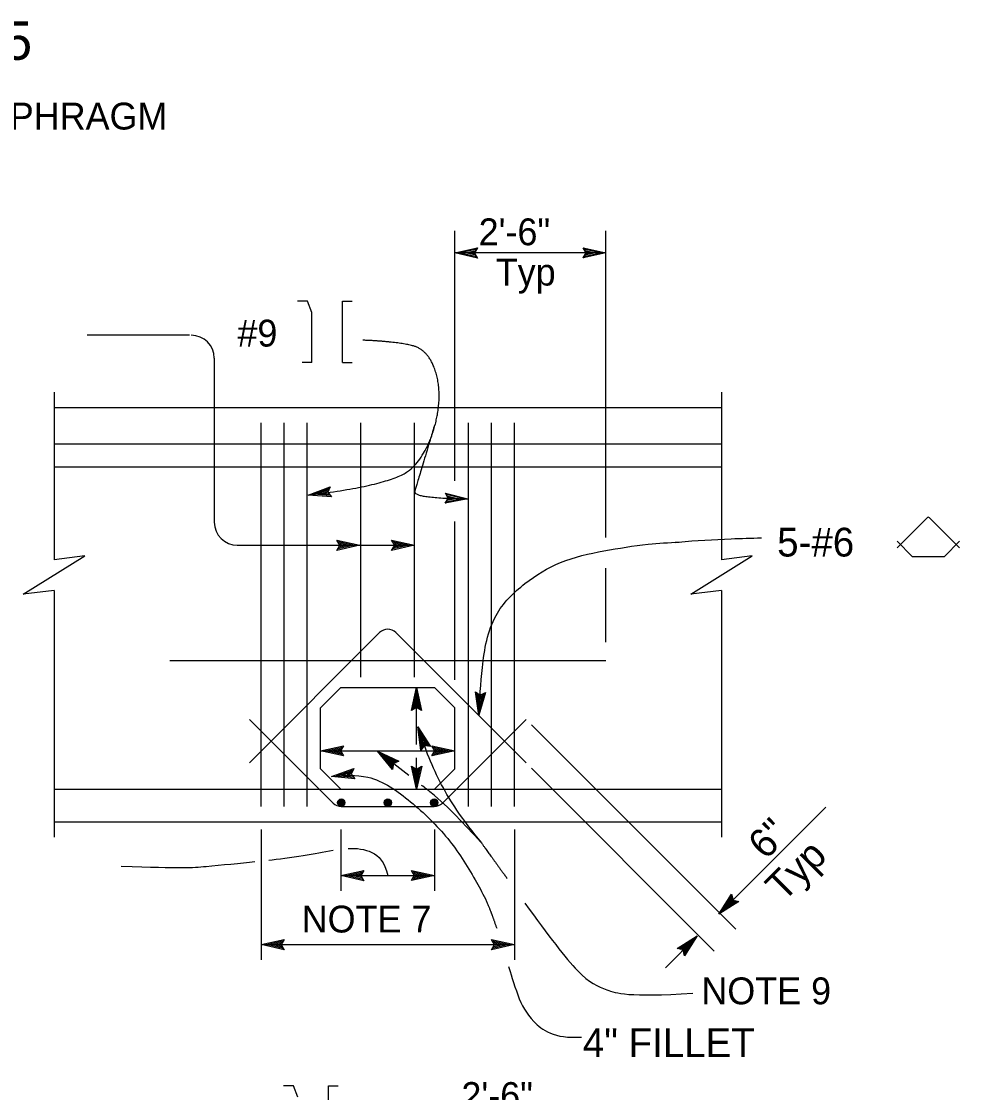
# Model space of a CAD drawing. Extents: x -894 to 866, y -472 to 714.
# Drawn here: x -3.5 to 241, y 106.4 to 385.5 of the extents above; entities that cross this region are included whole.
import ezdxf

# ---------------------------------------------------------------- set-up
doc = ezdxf.new("R2010")
doc.units = 0
for name, color, linetype in [('56 Stage 3 Anno', 7, 'Continuous'), ('57 Undefined', 7, 'Continuous'), ('60 Nongeo Data', 7, 'Continuous')]:
    doc.layers.add(name, color=color, linetype=linetype)

msp = doc.modelspace()

# ---------------------------------------------------------------- linework, layer by layer
at = {"layer": '56 Stage 3 Anno'}
for p, q in [((11.56, 361.59), (11.47, 361.5)), ((109.47, 265.83), (109.47, 330.93)), ((148.8, 251.07), (148.8, 330.93)), ((148.8, 325.2), (109.47, 325.2)), ((40.28, 303.76), (13.59, 303.76)), ((46.75, 297.76), (46.75, 255.03)), ((71.2, 262.1), (76.94, 264.29)), ((72.58, 262.3), (76.76, 263.9)), ((73.94, 262.5), (76.64, 263.53)), ((76.78, 262.29), (73.94, 262.5)), ((75.3, 262.7), (76.46, 263.14)), ((76.56, 262.61), (75.3, 262.7)), ((76.94, 264.29), (76.35, 262.86)), ((76.35, 262.86), (77.33, 261.65)), ((76.94, 264.29), (76.94, 264.29)), ((77.33, 261.65), (71.2, 262.1)), ((71.2, 262.1), (71.2, 262.1)), ((77.07, 261.97), (72.57, 262.3)), ((77.33, 261.65), (77.33, 261.65)), ((109.47, 213.92), (109.47, 255.24)), ((52.75, 249.03), (84.97, 249.03)), ((79.49, 249.03), (78.69, 250.37)), ((78.69, 250.37), (78.69, 250.37)), ((78.69, 250.37), (84.69, 249.03)), ((84.69, 249.03), (78.69, 247.7)), ((78.69, 247.7), (79.49, 249.03)), ((78.91, 250.01), (83.31, 249.03)), ((83.3, 249.02), (78.93, 248.06)), ((81.93, 249.03), (79.11, 248.4)), ((79.14, 249.65), (81.93, 249.03)), ((79.32, 249.3), (80.55, 249.03)), ((80.55, 249.03), (79.34, 248.76)), ((84.69, 249.03), (84.69, 249.03)), ((84.97, 249.03), (98.97, 249.03)), ((93.77, 249.03), (92.97, 250.37)), ((92.97, 250.37), (92.97, 250.37)), ((92.97, 250.37), (98.97, 249.03)), ((98.97, 249.03), (92.97, 247.7)), ((92.97, 247.7), (93.77, 249.03)), ((93.19, 250.01), (97.59, 249.03)), ((97.58, 249.02), (93.2, 248.06)), ((96.21, 249.03), (93.38, 248.4)), ((93.42, 249.65), (96.21, 249.03)), ((93.6, 249.3), (94.82, 249.03)), ((94.82, 249.03), (93.62, 248.76)), ((98.97, 249.03), (98.97, 249.03)), ((78.69, 247.7), (78.69, 247.7)), ((92.97, 247.7), (92.97, 247.7)), ((148.8, 223.81), (148.8, 243.08)), ((98.13, 205.96), (99.47, 211.96)), ((98.13, 205.96), (99.47, 211.96)), ((98.48, 206.17), (99.47, 210.58)), ((98.48, 206.17), (99.47, 210.58)), ((99.47, 211.96), (99.47, 211.96)), ((99.47, 211.96), (100.8, 205.96)), ((99.47, 211.96), (99.47, 211.96)), ((99.47, 211.96), (100.8, 205.96)), ((99.47, 197.09), (99.47, 211.96)), ((99.47, 210.57), (100.44, 206.19)), ((99.47, 210.57), (100.44, 206.19)), ((115.66, 204.76), (114.8, 210.85)), ((114.8, 210.85), (114.8, 210.85)), ((114.8, 210.85), (116.06, 209.95)), ((115.76, 206.15), (115.14, 210.58)), ((115.87, 207.52), (115.47, 210.38)), ((117.46, 210.64), (115.66, 204.76)), ((117.09, 210.45), (115.77, 206.14)), ((115.98, 208.89), (115.81, 210.12)), ((116.71, 210.25), (115.87, 207.52)), ((116.35, 210.1), (115.98, 208.89)), ((116.06, 209.95), (117.46, 210.64)), ((117.46, 210.64), (117.46, 210.64)), ((99.47, 206.76), (98.13, 205.96)), ((99.47, 206.76), (98.13, 205.96)), ((98.84, 206.41), (99.47, 209.19)), ((98.84, 206.41), (99.47, 209.19)), ((99.19, 206.58), (99.47, 207.81)), ((99.19, 206.58), (99.47, 207.81)), ((99.47, 209.19), (100.09, 206.37)), ((99.47, 209.19), (100.09, 206.37)), ((99.47, 207.81), (99.73, 206.6)), ((99.47, 207.81), (99.73, 206.6)), ((100.8, 205.96), (99.47, 206.76)), ((100.8, 205.96), (99.47, 206.76)), ((98.13, 205.96), (98.13, 205.96)), ((98.13, 205.96), (98.13, 205.96)), ((100.8, 205.96), (100.8, 205.96)), ((100.8, 205.96), (100.8, 205.96)), ((115.66, 204.76), (115.66, 204.76)), ((100.59, 195.62), (99.76, 201.72)), ((99.76, 201.72), (99.76, 201.72)), ((99.76, 201.72), (103.09, 196.55)), ((129.44, 202.24), (182.73, 148.95)), ((100.85, 195.95), (100.24, 200.42)), ((100.25, 200.41), (102.67, 196.65)), ((101.1, 196.3), (100.72, 199.12)), ((100.72, 199.12), (102.29, 196.69)), ((74.47, 195.46), (80.47, 196.79)), ((74.47, 195.46), (109.47, 195.46)), ((80.47, 194.12), (74.47, 195.46)), ((74.47, 195.46), (74.47, 195.46)), ((80.25, 194.47), (75.85, 195.46)), ((75.86, 195.46), (80.23, 196.43)), ((77.23, 195.45), (80.06, 196.08)), ((80.02, 194.83), (77.23, 195.45)), ((78.61, 195.45), (79.82, 195.72)), ((79.84, 195.18), (78.61, 195.45)), ((80.47, 196.79), (79.67, 195.46)), ((79.67, 195.46), (80.47, 194.12)), ((80.47, 196.79), (80.47, 196.79)), ((101.57, 196.84), (100.59, 195.62)), ((100.59, 195.62), (100.59, 195.62)), ((101.37, 196.58), (101.2, 197.83)), ((101.2, 197.83), (101.87, 196.79)), ((103.09, 196.55), (101.57, 196.84)), ((103.09, 196.55), (103.09, 196.55)), ((104.27, 195.46), (103.47, 196.8)), ((103.47, 196.8), (103.47, 196.8)), ((103.47, 196.8), (109.47, 195.46)), ((109.47, 195.46), (103.47, 194.13)), ((103.47, 194.13), (104.27, 195.46)), ((103.69, 196.44), (108.09, 195.46)), ((108.08, 195.45), (103.7, 194.49)), ((106.71, 195.46), (103.88, 194.83)), ((103.92, 196.08), (106.71, 195.46)), ((104.1, 195.73), (105.32, 195.46)), ((105.32, 195.46), (104.12, 195.19)), ((109.47, 195.46), (109.47, 195.46)), ((80.47, 194.12), (80.47, 194.12)), ((93.24, 190.63), (89.33, 195.38)), ((89.33, 195.38), (89.33, 195.38)), ((89.33, 195.38), (94.88, 192.74)), ((93.24, 190.63), (89.33, 195.38)), ((89.33, 195.38), (89.33, 195.38)), ((89.33, 195.38), (94.88, 192.74)), ((97.47, 189.04), (89.33, 195.38)), ((93.29, 191.05), (90.42, 194.53)), ((93.29, 191.05), (90.42, 194.53)), ((90.43, 194.52), (94.48, 192.6)), ((90.43, 194.52), (94.48, 192.6)), ((93.33, 191.47), (91.51, 193.68)), ((91.51, 193.68), (94.12, 192.44)), ((93.33, 191.47), (91.51, 193.68)), ((91.51, 193.68), (94.12, 192.44)), ((93.4, 191.86), (92.6, 192.83)), ((92.6, 192.83), (93.72, 192.3)), ((93.4, 191.86), (92.6, 192.83)), ((92.6, 192.83), (93.72, 192.3)), ((94.88, 192.74), (93.43, 192.18)), ((94.88, 192.74), (93.43, 192.18)), ((94.88, 192.74), (94.88, 192.74)), ((94.88, 192.74), (94.88, 192.74)), ((99.47, 185.46), (99.47, 193.65)), ((103.47, 194.13), (103.47, 194.13)), ((77.28, 188.8), (83.08, 190.83)), ((78.66, 188.97), (82.89, 190.44)), ((80.02, 189.13), (82.76, 190.08)), ((83.08, 190.83), (82.44, 189.41)), ((83.08, 190.83), (83.08, 190.83)), ((93.43, 192.18), (93.24, 190.63)), ((93.43, 192.18), (93.24, 190.63)), ((93.24, 190.63), (93.24, 190.63)), ((93.24, 190.63), (93.24, 190.63)), ((99.47, 185.46), (98.14, 191.46)), ((98.14, 191.46), (98.14, 191.46)), ((98.14, 191.46), (99.47, 190.66)), ((99.47, 185.46), (98.14, 191.46)), ((98.14, 191.46), (98.14, 191.46)), ((98.14, 191.46), (99.47, 190.66)), ((99.47, 186.85), (98.5, 191.22)), ((99.47, 186.85), (98.5, 191.22)), ((99.47, 188.22), (98.84, 191.04)), ((99.47, 188.22), (98.84, 191.04)), ((99.47, 189.6), (99.2, 190.81)), ((99.47, 189.6), (99.2, 190.81)), ((99.47, 190.66), (100.81, 191.46)), ((100.81, 191.46), (99.47, 185.46)), ((99.47, 190.66), (100.81, 191.46)), ((100.81, 191.46), (99.47, 185.46)), ((100.45, 191.24), (99.47, 186.84)), ((100.45, 191.24), (99.47, 186.84)), ((100.09, 191.01), (99.47, 188.22)), ((100.09, 191.01), (99.47, 188.22)), ((99.75, 190.83), (99.47, 189.6)), ((99.75, 190.83), (99.47, 189.6)), ((100.81, 191.46), (100.81, 191.46)), ((100.81, 191.46), (100.81, 191.46)), ((129.44, 190.93), (177.08, 143.29)), ((83.4, 188.18), (77.28, 188.8)), ((77.28, 188.8), (77.28, 188.8)), ((83.14, 188.5), (78.65, 188.97)), ((82.86, 188.83), (80.02, 189.13)), ((81.4, 189.29), (82.57, 189.69)), ((82.65, 189.16), (81.4, 189.29)), ((82.44, 189.41), (83.4, 188.18)), ((83.4, 188.18), (83.4, 188.18)), ((99.47, 185.46), (99.47, 185.46)), ((99.47, 185.46), (99.47, 185.46)), ((206.14, 180.77), (178.27, 152.89)), ((58.97, 174.96), (58.97, 140.96)), ((79.77, 174.96), (79.77, 158.96)), ((104.17, 174.96), (104.17, 158.96)), ((124.97, 174.96), (124.97, 140.96)), ((79.77, 162.96), (85.77, 164.29)), ((79.77, 162.96), (104.17, 162.96)), ((85.77, 161.62), (79.77, 162.96)), ((79.77, 162.96), (79.77, 162.96)), ((85.55, 161.97), (81.15, 162.96)), ((81.16, 162.96), (85.53, 163.93)), ((82.53, 162.95), (85.36, 163.58)), ((85.32, 162.33), (82.53, 162.95)), ((83.91, 162.95), (85.12, 163.22)), ((85.14, 162.68), (83.91, 162.95)), ((85.77, 164.29), (84.97, 162.96)), ((84.97, 162.96), (85.77, 161.62)), ((85.77, 164.29), (85.77, 164.29)), ((98.97, 162.96), (98.17, 164.3)), ((98.17, 164.3), (98.17, 164.3)), ((98.17, 164.3), (104.17, 162.96)), ((98.97, 162.96), (98.17, 164.3)), ((98.17, 164.3), (98.17, 164.3)), ((98.17, 164.3), (104.17, 162.96)), ((104.17, 162.96), (98.17, 161.63)), ((98.17, 161.63), (98.97, 162.96)), ((104.17, 162.96), (98.17, 161.63)), ((98.17, 161.63), (98.97, 162.96)), ((98.39, 163.94), (102.79, 162.96)), ((98.39, 163.94), (102.79, 162.96)), ((102.78, 162.95), (98.4, 161.99)), ((102.78, 162.95), (98.4, 161.99)), ((101.41, 162.96), (98.58, 162.33)), ((101.41, 162.96), (98.58, 162.33)), ((98.62, 163.58), (101.41, 162.96)), ((98.62, 163.58), (101.41, 162.96)), ((98.8, 163.23), (100.02, 162.96)), ((98.8, 163.23), (100.02, 162.96)), ((100.02, 162.96), (98.82, 162.69)), ((100.02, 162.96), (98.82, 162.69)), ((104.17, 162.96), (104.17, 162.96)), ((104.17, 162.96), (104.17, 162.96)), ((85.77, 161.62), (85.77, 161.62)), ((98.17, 161.63), (98.17, 161.63)), ((98.17, 161.63), (98.17, 161.63)), ((178.27, 152.89), (181.57, 158.08)), ((179.25, 153.88), (181.66, 157.66)), ((180.22, 154.85), (181.78, 157.29)), ((182.64, 156.38), (180.22, 154.85)), ((181.2, 155.82), (181.87, 156.87)), ((182.27, 156.5), (181.2, 155.82)), ((181.57, 158.08), (181.57, 158.08)), ((181.57, 158.08), (181.95, 156.57)), ((181.95, 156.57), (183.46, 156.19)), ((183.46, 156.19), (178.27, 152.89)), ((183.06, 156.29), (179.25, 153.87)), ((183.46, 156.19), (183.46, 156.19)), ((178.27, 152.89), (178.27, 152.89)), ((58.97, 144.96), (64.97, 146.29)), ((60.36, 144.96), (64.73, 145.93)), ((61.73, 144.95), (64.56, 145.58)), ((63.11, 144.95), (64.32, 145.22)), ((64.97, 146.29), (64.17, 144.96)), ((64.97, 146.29), (64.97, 146.29)), ((119.77, 144.96), (118.97, 146.3)), ((118.97, 146.3), (118.97, 146.3)), ((118.97, 146.3), (124.97, 144.96)), ((119.19, 145.94), (123.59, 144.96)), ((119.42, 145.58), (122.21, 144.96)), ((119.6, 145.23), (120.82, 144.96)), ((164.32, 138.94), (172.61, 147.24)), ((167.42, 143.94), (172.61, 147.24)), ((167.83, 143.84), (171.64, 146.26)), ((168.25, 143.75), (170.66, 145.29)), ((170.66, 145.29), (169.1, 142.84)), ((171.63, 146.25), (169.22, 142.47)), ((172.61, 147.24), (169.31, 142.05)), ((172.61, 147.24), (172.61, 147.24)), ((58.97, 144.96), (124.97, 144.96)), ((64.97, 143.62), (58.97, 144.96)), ((58.97, 144.96), (58.97, 144.96)), ((64.75, 143.97), (60.35, 144.96)), ((64.52, 144.33), (61.73, 144.95)), ((64.34, 144.68), (63.11, 144.95)), ((64.17, 144.96), (64.97, 143.62)), ((64.97, 143.62), (64.97, 143.62)), ((124.97, 144.96), (118.97, 143.63)), ((118.97, 143.63), (119.77, 144.96)), ((118.97, 143.63), (118.97, 143.63)), ((123.58, 144.95), (119.2, 143.99)), ((122.21, 144.96), (119.38, 144.33)), ((120.82, 144.96), (119.62, 144.69)), ((124.97, 144.96), (124.97, 144.96)), ((168.94, 143.56), (167.42, 143.94)), ((167.42, 143.94), (167.42, 143.94)), ((168.62, 143.63), (169.68, 144.31)), ((169.31, 142.05), (168.94, 143.56)), ((169.68, 144.31), (169.02, 143.27)), ((169.31, 142.05), (169.31, 142.05))]:
    msp.add_line(p, q, dxfattribs=at)
for points in [[(115.37, 323.88), (109.47, 325.2), (115.37, 326.51), (115.16, 326.16), (110.84, 325.2), (115.17, 324.23), (114.96, 324.58), (112.19, 325.2), (114.95, 325.81), (114.74, 325.46), (113.55, 325.2), (114.75, 324.93), (114.59, 325.2), (115.37, 326.51), (114.59, 325.2)], [(142.9, 326.52), (148.8, 325.2), (142.9, 323.89), (143.11, 324.24), (147.43, 325.2), (143.11, 326.17), (143.31, 325.82), (146.08, 325.2), (143.32, 324.59), (143.53, 324.94), (144.72, 325.2), (143.52, 325.47), (143.68, 325.2), (142.9, 323.89), (143.68, 325.2)], [(106.99, 262.59), (112.87, 261.14), (106.93, 259.96), (107.15, 260.3), (111.5, 261.17), (107.19, 262.23), (107.39, 261.88), (110.15, 261.2), (107.37, 260.65), (107.59, 260.99), (108.79, 261.23), (107.59, 261.53), (107.75, 261.25), (106.93, 259.96), (107.75, 261.25)]]:
    msp.add_lwpolyline(points, close=True, dxfattribs=at)
for centre, start, end in [((40.75, 297.76), 0, 90), ((52.75, 255.03), 180, 270)]:
    msp.add_arc(centre, 6, start, end, dxfattribs=at)
for points, degree in [([(71.2, 262.1), (93.94, 264.79), (102.62, 273.47), (106.27, 288.4), (102.62, 300.03), (93.94, 302.11), (85.44, 302.46)], 2), ([(104.19, 280.41), (99.5, 264.79), (98.46, 261.31), (112.87, 261.14)], 2), ([(116.02, 171.95), (118.66, 168.3), (121, 165.06), (123.09, 162.17)], 2), ([(60.96, 166.98), (63.23, 167.24), (70.6, 168.15), (75.14, 169.11), (77.75, 169.55)], 3), ([(81.64, 170.02), (83.89, 170.14), (88.13, 169.58), (91.1, 166.61), (91.97, 162.96)], 3), ([(22.47, 165.41), (38.52, 164.82), (43.17, 165.19), (53.76, 166.21), (57.34, 166.58)], 3), ([(117.44, 156.89), (118.56, 154.24), (119.51, 151.67), (120.35, 149.23)], 2), ([(127.7, 155.8), (134, 147.12), (142.49, 135.73), (148.71, 133.31), (154.4, 131.24), (171.5, 132.27)], 3), ([(123.45, 139.27), (123.82, 138), (125.83, 131.13), (129.05, 125.1), (135.24, 120.36), (142.49, 120.88)], 3)]:
    msp.add_open_spline(points, degree=degree, dxfattribs=at)
for points in [[(115.66, 204.76), (116.63, 217.16), (120.18, 230.74), (127.73, 239.04), (137, 244.53), (148.32, 247.55), (159.85, 249.28), (167.89, 249.87)], [(166.9, 249.78), (167.77, 249.86), (181.46, 250.72), (189.36, 250.97)], [(116.45, 171.45), (109.94, 180.03), (102.76, 193.62), (99.76, 201.72)], [(77.28, 188.8), (86.75, 188.59), (97.9, 182.18), (107.58, 172.6), (114.73, 161.87), (117.44, 156.89)], [(116.11, 171.77), (103.26, 184.53), (100.8, 186.45)]]:
    msp.add_spline(points, degree=3, dxfattribs=at)
at = {"layer": '60 Nongeo Data'}
for p, q in [((71.08, 312.64), (68.42, 312.64)), ((72.15, 309.7), (71.08, 312.64)), ((80.18, 296.64), (80.18, 312.64)), ((80.18, 312.64), (82.68, 312.64)), ((72.15, 296.64), (72.15, 309.7)), ((72.15, 296.64), (69.65, 296.64)), ((80.18, 296.64), (82.68, 296.64)), ((4.97, 288.96), (4.97, 245.25)), ((178.97, 288.96), (178.97, 245.25)), ((4.97, 284.96), (178.97, 284.96)), ((58.97, 180.96), (58.97, 280.96)), ((64.97, 180.96), (64.97, 280.96)), ((70.97, 180.96), (70.97, 280.96)), ((84.97, 214.66), (84.97, 280.96)), ((98.97, 214.66), (98.97, 280.96)), ((112.97, 180.96), (112.97, 280.96)), ((118.97, 180.96), (118.97, 280.96)), ((124.97, 180.96), (124.97, 280.96)), ((4.97, 275.46), (178.97, 275.46)), ((4.97, 269.46), (178.97, 269.46)), ((224.7, 248.35), (232.53, 256.18)), ((241.01, 248.35), (233.18, 256.18)), ((228.65, 246.12), (224.7, 250.07)), ((237.05, 246.12), (241.01, 250.08)), ((228.65, 246.12), (237.05, 246.12)), ((4.97, 237.25), (4.97, 172.96)), ((178.97, 237.25), (178.97, 172.96)), ((55.91, 192.34), (89.85, 226.28)), ((94.09, 226.28), (128.03, 192.34)), ((35.14, 218.96), (148.8, 218.96)), ((74.47, 206.66), (79.77, 211.96)), ((79.77, 211.96), (104.17, 211.96)), ((104.17, 211.96), (109.47, 206.66)), ((74.47, 190.76), (74.47, 206.66)), ((109.47, 190.76), (109.47, 206.66)), ((77.73, 181.83), (55.91, 203.66)), ((128.03, 203.66), (106.2, 181.83)), ((79.77, 185.46), (74.47, 190.76)), ((109.47, 190.76), (104.17, 185.46)), ((4.97, 185.46), (118.97, 185.46)), ((64.97, 185.55), (64.97, 185.66)), ((118.85, 185.46), (178.97, 185.46)), ((79.85, 180.96), (104.08, 180.96)), ((4.97, 176.96), (178.97, 176.96)), ((67.43, 108.15), (64.77, 108.15)), ((68.5, 105.21), (67.43, 108.15)), ((76.53, 92.15), (76.53, 108.15)), ((76.53, 108.15), (79.03, 108.15))]:
    msp.add_line(p, q, dxfattribs=at)
for points in [[(4.97, 237.25), (-3.03, 236.25), (12.97, 246.25), (4.97, 245.25)], [(178.97, 237.25), (170.97, 236.25), (186.97, 246.25), (178.97, 245.25)]]:
    msp.add_lwpolyline(points, dxfattribs=at)
for centre, radius in [((79.85, 181.96), 0.953), ((79.85, 181.96), 0.839), ((79.85, 181.96), 0.724), ((79.85, 181.96), 0.61), ((79.85, 181.96), 0.496), ((79.85, 181.96), 0.381), ((79.85, 181.96), 0.267), ((79.85, 181.96), 0.114), ((91.97, 181.96), 0.953), ((91.97, 181.96), 0.839), ((91.97, 181.96), 0.724), ((91.97, 181.96), 0.61), ((91.97, 181.96), 0.496), ((91.97, 181.96), 0.381), ((91.97, 181.96), 0.267), ((91.97, 181.96), 0.114), ((104.08, 181.96), 0.953), ((104.08, 181.96), 0.839), ((104.08, 181.96), 0.724), ((104.08, 181.96), 0.61), ((104.08, 181.96), 0.496), ((104.08, 181.96), 0.381), ((104.08, 181.96), 0.267), ((104.08, 181.96), 0.114)]:
    msp.add_circle(centre, radius, dxfattribs=at)
for centre, radius, start, end in [((232.86, 255.85), 0.457, 45.0001, 135), ((91.97, 224.16), 3, 45, 135), ((79.85, 183.96), 3, 225, 270), ((104.08, 183.96), 3, 270, 315)]:
    msp.add_arc(centre, radius, start, end, dxfattribs=at)

# ---------------------------------------------------------------- texts
at = {"layer": '57 Undefined'}
for s, height, p in [('DETAIL U-5', 10, (-72.82, 375.53)), ('AT INTERMEDIATE DIAPHRAGM', 7, (-109.01, 357.36)), ('2\'-6"', 7, (115.66, 327.2)), ('Typ', 7, (120.11, 316.7)), ('#9', 7, (52.78, 300.8)), ('5-#6', 7.5, (193.46, 246.09)), ('NOTE 7', 7, (69.53, 148.12)), ('NOTE 9', 7, (173.71, 129.41)), ('4" FILLET', 7.5, (142.81, 115.66)), ('2\'-6"', 7, (111.16, 102.13))]:
    msp.add_text(s, height=height, dxfattribs=at).set_placement(p)
for s, p in [('6"', (190.49, 166.83)), ('Typ', (195.04, 155.82))]:
    msp.add_text(s, height=7.5, rotation=45, dxfattribs=at).set_placement(p)

doc.saveas('drawing.dxf')
